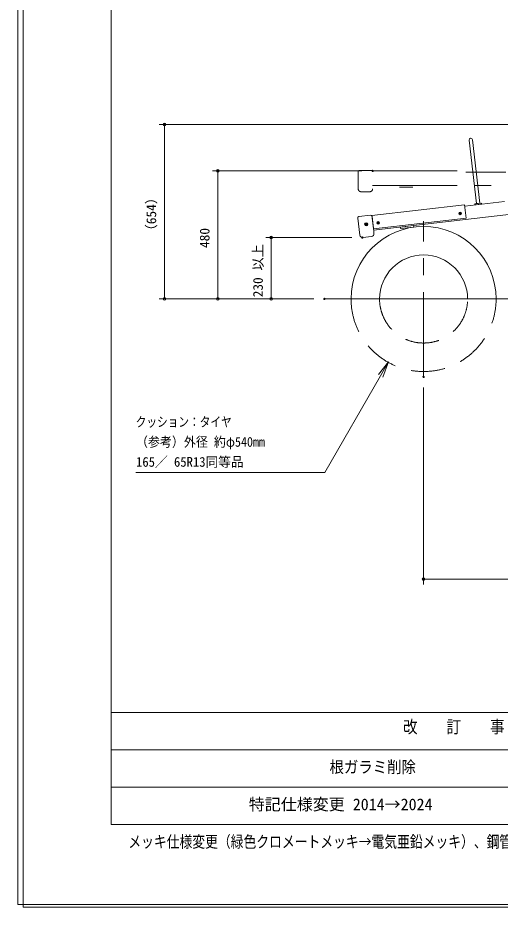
# Model space of a CAD drawing. Units: millimetres at full size, sheet at 1:10; details may follow other scales. Extents: x 5 to 8405, y -5 to 5945.
# Drawn here: x 5 to 1814, y -5 to 3330 of the extents above; entities that cross this region are included whole.
import ezdxf
from ezdxf.enums import TextEntityAlignment as Align

# ---------------------------------------------------------------- set-up
doc = ezdxf.new("R2010")
doc.units = ezdxf.units.MM
doc.header["$LTSCALE"] = 10
doc.header["$PDMODE"] = 32
doc.header["$PDSIZE"] = 5
for name, pattern in [('USER1', [19.05, 12.7, -6.35]), ('USER2', [50.8, 31.75, -6.35, 6.35, -6.35]), ('USER3', [63.5, 31.75, -6.35, 6.35, -6.35, 6.35, -6.35])]:
    doc.linetypes.add(name, pattern=pattern)
for name, color, linetype, lineweight in [('DEFPOINTS_3', 7, 'Continuous', 0), ('LY_2', 7, 'Continuous', 0), ('LY_5', 7, 'Continuous', 0), ('LY_6', 7, 'Continuous', 0)]:
    doc.layers.add(name, color=color, linetype=linetype, lineweight=lineweight)
doc.layers.add('LY_4', color=7, linetype='Continuous')
doc.styles.add('ＭＳ ゴシック', font='')
doc.styles.get('ＭＳ ゴシック').set_extended_font_data('MS Gothic')

# ---------------------------------------------------------------- blocks, each defined once
blk = doc.blocks.new('-016-_DOTBLANK')
at = {"color": 7, "linetype": 'Continuous', "lineweight": 0}
blk.add_line((-0.5, 0), (-1, 0), dxfattribs=at)
blk.add_circle((0, 0), 0.5, dxfattribs=at)
blk = doc.blocks.new('-003-_U3')
at = {"color": 7, "linetype": 'Continuous', "lineweight": 0}
for p, q in [((-1, 0.1667), (0, 0)), ((0, 0), (-1, 0)), ((-1, -0.1667), (0, 0))]:
    blk.add_line(p, q, dxfattribs=at)

msp = doc.modelspace()

# ---------------------------------------------------------------- linework, layer by layer
at = {"layer": 'DEFPOINTS_3'}
for p, q in [((5, 5945.21), (5, 5.21)), ((5, 5.21), (8405, 5.21))]:
    msp.add_line(p, q, dxfattribs=at)
at = {"layer": 'LY_2'}
for p, q in [((355, 5645.21), (355, 305.21)), ((355, 725.21), (8055, 725.21)), ((355, 585.21), (3185, 585.21)), ((355, 445.21), (3185, 445.21)), ((355, 305.21), (8055, 305.21))]:
    msp.add_line(p, q, dxfattribs=at)
at = {"layer": 'LY_5'}
for p, q in [((25.04, 5933.2), (25.04, -5.21)), ((1697.62, 2870.73), (1725.15, 2632.81)), ((1710.53, 2872.22), (1738.06, 2634.31)), ((1339.52, 2533.33), (2685.29, 2689.04)), ((1681.46, 2623.23), (1830.46, 2640.47)), ((1744.02, 2635), (1719.19, 2632.12)), ((1742.53, 2634.82), (1743.05, 2630.35)), ((1744.02, 2635), (1744.54, 2630.53)), ((1333.2, 2587.97), (1680.88, 2628.19)), ((1680.88, 2628.19), (1686.63, 2578.53)), ((1719.19, 2632.12), (1719.7, 2627.65)), ((1744.54, 2630.53), (1719.7, 2627.65)), ((1720.68, 2632.3), (1721.19, 2627.83)), ((1738.06, 2634.31), (1725.15, 2632.81)), ((1279.91, 2578.78), (1287.32, 2514.71)), ((1284.3, 2584.32), (1328.01, 2589.38)), ((1338.95, 2538.3), (1333.2, 2587.97)), ((1333.66, 2583.99), (1333.55, 2584.99)), ((1339.98, 2529.36), (1333.66, 2583.99)), ((1686.63, 2578.53), (1338.95, 2538.3)), ((1489.52, 2550.69), (1439.86, 2544.94)), ((1439.86, 2544.94), (1440.54, 2538.98)), ((1440.54, 2538.98), (1490.21, 2544.73)), ((1490.21, 2544.73), (1489.52, 2550.69)), ((1298.96, 2505.48), (1331.74, 2509.28)), ((1340.52, 2533.45), (1339.52, 2533.33)), ((1339.87, 2530.35), (1340.86, 2530.47)), ((1340.96, 2520.91), (1339.98, 2529.36)), ((1340.86, 2530.47), (1340.52, 2533.45)), ((1155, 2275.21), (2756.75, 2275.21)), ((25.04, -5.21), (8384.96, -5.21))]:
    msp.add_line(p, q, dxfattribs=at)
at = {"layer": 'LY_5', "linetype": 'USER3'}
for p, q in [((1281.96, 2752.46), (1281.96, 2687.96)), ((1286.96, 2757.46), (1330.96, 2757.46)), ((1335.96, 2755.46), (1685.96, 2755.46)), ((1685.96, 2750.46), (1835.96, 2750.46)), ((1292.46, 2677.46), (1325.46, 2677.46)), ((1335.96, 2700.46), (4237.96, 2700.46)), ((1436.96, 2694.46), (1486.96, 2694.46))]:
    msp.add_line(p, q, dxfattribs=at)
at = {"layer": 'LY_5', "linetype": 'USER2'}
msp.add_line((1527, 1983.21), (1527, 2567.21), dxfattribs=at)
at = {"layer": 'LY_5'}
for centre, radius in [((1664.46, 2596.09), 4.75), ((1664.46, 2596.09), 2.4), ((1311.82, 2555.29), 6), ((1311.82, 2555.29), 4.75), ((1311.82, 2555.29), 2.4), ((1356.52, 2560.46), 4.75), ((1356.52, 2560.46), 2.4)]:
    msp.add_circle(centre, radius, dxfattribs=at)
for centre, radius, start, end in [((1704.08, 2871.47), 6.5, 6.6, 186.6), ((1284.87, 2579.35), 5, 96.6, 186.6), ((1328.58, 2584.41), 5, 6.6, 96.6), ((1527, 2275.21), 272, 0, 180), ((1297.75, 2515.91), 10.5, 186.6, 276.60006), ((1330.53, 2519.71), 10.5, 276.60007, 6.6), ((1527, 2275.21), 165.1, 0, 180)]:
    msp.add_arc(centre, radius, start, end, dxfattribs=at)
at = {"layer": 'LY_5', "linetype": 'USER3'}
for centre, radius, start, end in [((1286.96, 2752.46), 5, 90, 180), ((1330.96, 2752.46), 5, 0, 90), ((1292.46, 2687.96), 10.5, 180, 270.00006), ((1325.46, 2687.96), 10.5, 270.00007, 0)]:
    msp.add_arc(centre, radius, start, end, dxfattribs=at)
at = {"layer": 'LY_5', "linetype": 'USER1'}
for radius in [272, 165.1]:
    msp.add_arc((1527, 2275.21), radius, 180, 0, dxfattribs=at)
at = {"layer": 'LY_6'}
for p, q in [((4224.99, 2929.17), (535, 2929.17)), ((555, 2275.21), (555, 2929.17)), ((1295.96, 2755.46), (735, 2755.46)), ((755, 2275.21), (755, 2755.46)), ((1257.75, 2505.41), (935, 2505.41)), ((955, 2275.21), (955, 2505.41)), ((1115, 2275.21), (535, 2275.21)), ((1115, 2275.21), (735, 2275.21)), ((1115, 2275.21), (935, 2275.21)), ((1366, 1987.69), (1156.72, 1625.21)), ((1527, 1943.21), (1527, 1205.21)), ((448.15, 1625.21), (1156.72, 1625.21)), ((1156.72, 1625.21), (1136.72, 1625.21)), ((4047, 1225.21), (1527, 1225.21))]:
    msp.add_line(p, q, dxfattribs=at)
for p in [(555, 2929.17), (755, 2755.46), (1335.96, 2755.46), (955, 2505.41), (1297.75, 2505.41), (1155, 2275.21), (1155, 2275.21), (1155, 2275.21), (1527, 1983.21), (1527, 1225.21)]:
    msp.add_point(p, dxfattribs=at)

# ---------------------------------------------------------------- block references
for name, p, xscale, yscale, rotation in [('-016-_DOTBLANK', (555, 2929.17), 10, 10, 90), ('-016-_DOTBLANK', (755, 2755.46), 10, 10, 90), ('-016-_DOTBLANK', (955, 2505.41), 10, 10, 90), ('-016-_DOTBLANK', (555, 2275.21), 10, 10, 270), ('-016-_DOTBLANK', (755, 2275.21), 10, 10, 270), ('-016-_DOTBLANK', (955, 2275.21), 10, 10, 270), ('-003-_U3', (1396, 2039.65), 60, 60, 60), ('-016-_DOTBLANK', (1527, 1225.21), 10, 10, 180)]:
    msp.add_blockref(name, p, dxfattribs=dict(at, xscale=xscale, yscale=yscale, rotation=rotation))

# ---------------------------------------------------------------- texts
at = {"layer": 'LY_2', "style": 'ＭＳ ゴシック', "width": 0.85}
msp.add_text('改\u3000\u3000訂\u3000\u3000事\u3000\u3000項', height=46.92, dxfattribs=at).set_placement((1450, 633.87), align=Align.BOTTOM_LEFT)
at = {"layer": 'LY_4', "style": 'ＭＳ ゴシック'}
msp.add_text('特記仕様変更 2014→2024', height=43.99, dxfattribs=at).set_placement((871.43, 345.21), align=Align.BOTTOM_LEFT)
at = {"layer": 'LY_4', "style": 'ＭＳ ゴシック', "width": 0.8}
msp.add_text('メッキ仕様変更（緑色クロメートメッキ→電気亜鉛メッキ）、鋼管表削除', height=43.99, dxfattribs=at).set_placement((419.6, 205.21), align=Align.BOTTOM_LEFT)
at = {"layer": 'LY_5', "style": 'ＭＳ ゴシック', "width": 0.9}
msp.add_text('根ガラミ削除', height=43.99, dxfattribs=at).set_placement((1174.2, 485.21), align=Align.BOTTOM_LEFT)
at = {"layer": 'LY_6', "style": 'ＭＳ ゴシック'}
for s, p in [('（654）', (535, 2505.7)), ('480', (735, 2466.59)), ('230 以上', (935, 2281.64))]:
    msp.add_text(s, height=36.66, rotation=90, dxfattribs=at).set_placement(p, align=Align.BOTTOM_LEFT)
for s, width, p in [('クッション：タイヤ', 0.8, (447.3, 1785.21)), ('（参考）外径 約φ540mm', 0.9, (448.12, 1710.21)), ('165／ 65R13同等品', 0.95, (448.55, 1635.21))]:
    msp.add_text(s, height=36.66, dxfattribs=dict(at, width=width)).set_placement(p, align=Align.BOTTOM_LEFT)

doc.saveas('drawing.dxf')
